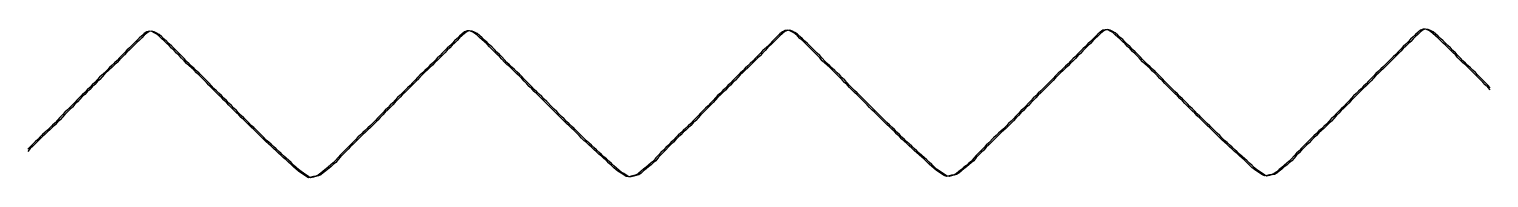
# Model space of a CAD drawing. Header units: millimetres. Extents: x -3.81 to 3.37, y -2.03 to 3.33.
# Drawn here: x 1.557 to 2.138, y -1.985 to -1.926 of the extents above; entities that cross this region are included whole.
import ezdxf

# ---------------------------------------------------------------- set-up
doc = ezdxf.new("R2010")
doc.units = ezdxf.units.MM

msp = doc.modelspace()

# ---------------------------------------------------------------- linework, layer by layer
at = {"color": 1}
msp.add_lwpolyline([(2.13871661, -1.95001536), (2.13772628, -1.9490237), (2.13673917, -1.94804858), (2.13574703, -1.94700103), (2.13475658, -1.94597381), (2.13376612, -1.94492819), (2.13277742, -1.94396091), (2.13178221, -1.94302577), (2.13079351, -1.94205941), (2.12979993, -1.94107305), (2.1288129, -1.94014647), (2.12782107, -1.93928761), (2.12682908, -1.93832419), (2.12584823, -1.93723897), (2.12485611, -1.93614087), (2.12385929, -1.93520233), (2.12286891, -1.9342179), (2.12188014, -1.93320241), (2.12089305, -1.93223428), (2.11989465, -1.93128979), (2.11890436, -1.93035816), (2.11791573, -1.92944904), (2.11692874, -1.92855348), (2.11494345, -1.92681351), (2.11395226, -1.92628562), (2.11295974, -1.92593641), (2.11196767, -1.92595127), (2.11097472, -1.92635029), (2.10998244, -1.92713729), (2.10899836, -1.92803072), (2.10800462, -1.92899597), (2.10702219, -1.92992332), (2.10603186, -1.93094399), (2.10504787, -1.93189791), (2.10405898, -1.93285744), (2.10307017, -1.93383752), (2.10208305, -1.93485321), (2.10110085, -1.93592354), (2.1001135, -1.93686827), (2.09912311, -1.9378341), (2.09813748, -1.93877937), (2.09715516, -1.9397781), (2.09616303, -1.94074215), (2.09517419, -1.94170419), (2.09419017, -1.94262814), (2.09320293, -1.94355761), (2.09221415, -1.94458559), (2.09122222, -1.9456182), (2.09023987, -1.9466114), (2.08925439, -1.94763214), (2.08826388, -1.94861338), (2.08727671, -1.94958735), (2.08628792, -1.95056256), (2.08530711, -1.95149666), (2.08431498, -1.95246864), (2.08332628, -1.95351097), (2.08234241, -1.95453156), (2.08135698, -1.95556173), (2.08036974, -1.95659561), (2.0793793, -1.95753691), (2.07839052, -1.95851803), (2.07740347, -1.95956616), (2.07641788, -1.9606071), (2.07543076, -1.96161402), (2.07444212, -1.96268738), (2.0734533, -1.96363354), (2.07246602, -1.96459477), (2.0714851, -1.9655118), (2.07049778, -1.96637874), (2.06950737, -1.96733414), (2.06852006, -1.96830363), (2.06753288, -1.96927228), (2.06654568, -1.97024007), (2.06555694, -1.97124066), (2.06457124, -1.97218531), (2.06357775, -1.9732708), (2.06259704, -1.97425917), (2.06160993, -1.97527088), (2.06062273, -1.97630866), (2.05962954, -1.97752674), (2.05865512, -1.97845782), (2.05766446, -1.97925621), (2.05667544, -1.98013861), (2.05568779, -1.98086593), (2.0546988, -1.98169661), (2.05370993, -1.98261079), (2.05272539, -1.98330693), (2.05174363, -1.98365522), (2.05075517, -1.98384153), (2.04977008, -1.98411501), (2.04878795, -1.98429157), (2.04779975, -1.98368345), (2.04680995, -1.98302049), (2.04581697, -1.98239025), (2.04482855, -1.98168263), (2.0438401, -1.98087181), (2.04285475, -1.98000267), (2.04186287, -1.97905794), (2.04087397, -1.97805041), (2.0398806, -1.97718097), (2.03889365, -1.9763182), (2.03790343, -1.97540588), (2.03690991, -1.97452048), (2.0359213, -1.97361198), (2.03493265, -1.97269417), (2.03394075, -1.9717362), (2.03294886, -1.97083968), (2.03195705, -1.96998329), (2.0309701, -1.96910125), (2.02998291, -1.96807509), (2.02899081, -1.96707649), (2.0270053, -1.96510771), (2.02601986, -1.96417773), (2.02503116, -1.96326815), (2.02403753, -1.96226074), (2.02304716, -1.96126936), (2.02205525, -1.9603035), (2.02106647, -1.95936932), (2.02007291, -1.95837825), (2.01908421, -1.95742634), (2.01810032, -1.95645727), (2.01710181, -1.95544681), (2.0161129, -1.95439996), (2.01512583, -1.95343943), (2.01413547, -1.952437), (2.01314502, -1.95146593), (2.01215153, -1.95051804), (2.01116279, -1.94954392), (2.0101725, -1.94858602), (2.00918358, -1.94754277), (2.00819151, -1.9465038), (2.00720108, -1.94547823), (2.00620753, -1.94449083), (2.00522033, -1.94354737), (2.00422838, -1.94255414), (2.00323644, -1.94158886), (2.00224617, -1.94064491), (2.00125592, -1.93977473), (2.00026561, -1.93885067), (1.99927685, -1.93784371), (1.99829107, -1.93669751), (1.99729252, -1.93568061), (1.99630706, -1.93473499), (1.99531671, -1.93375384), (1.99432643, -1.93280541), (1.99333108, -1.93178286), (1.99234241, -1.93085814), (1.99135215, -1.92991075), (1.99036681, -1.92904183), (1.98937323, -1.9280939), (1.9883782, -1.9272121), (1.98739019, -1.9266868), (1.98639747, -1.92621271), (1.9854004, -1.92611603), (1.98440879, -1.9263551), (1.98341958, -1.92704921), (1.98243226, -1.92793098), (1.98144493, -1.9288887), (1.9804545, -1.9298293), (1.97946732, -1.93081401), (1.97848494, -1.93177017), (1.97749287, -1.93274736), (1.97650241, -1.93370109), (1.97552008, -1.93470217), (1.97453307, -1.93577035), (1.97354577, -1.93674969), (1.97256019, -1.93771377), (1.971573, -1.9386857), (1.97058582, -1.9396526), (1.96959855, -1.94062271), (1.96861132, -1.94160835), (1.9676241, -1.94254203), (1.96663683, -1.94345463), (1.96564953, -1.94443189), (1.96465927, -1.94547836), (1.96367697, -1.94649678), (1.96268664, -1.94750224), (1.96169941, -1.94849749), (1.96070898, -1.94948831), (1.95972659, -1.9504291), (1.95874265, -1.9514155), (1.95775048, -1.95235619), (1.95676015, -1.95336497), (1.95577626, -1.95439278), (1.95479074, -1.95539421), (1.95380048, -1.95650433), (1.95281795, -1.95741638), (1.95182758, -1.95838828), (1.95084373, -1.95942478), (1.94985174, -1.96047801), (1.94886467, -1.96151807), (1.94788071, -1.96250274), (1.94689354, -1.96347903), (1.94590148, -1.96446583), (1.94491272, -1.96547391), (1.94393013, -1.96630941), (1.94294446, -1.96721756), (1.94195556, -1.96820131), (1.94096671, -1.96914759), (1.93899402, -1.97111697), (1.93800676, -1.9720902), (1.9370179, -1.97306066), (1.93602934, -1.9741592), (1.93504854, -1.97510002), (1.93406132, -1.97612077), (1.93306468, -1.97720155), (1.93208759, -1.97846002), (1.93109834, -1.97914508), (1.93011418, -1.98007042), (1.92912343, -1.98081667), (1.928136, -1.98164685), (1.92715022, -1.98248358), (1.92616423, -1.98327571), (1.92517637, -1.98382281), (1.92419427, -1.98397662), (1.92320279, -1.98427089), (1.92220954, -1.98452449), (1.92123132, -1.98412442), (1.92024627, -1.98342113), (1.91925809, -1.98277647), (1.91826819, -1.9821456), (1.91727651, -1.98134754), (1.91629127, -1.98052667), (1.91529941, -1.97959427), (1.91430892, -1.97860087), (1.91331538, -1.97764476), (1.91232692, -1.9768166), (1.91133515, -1.97594132), (1.9103432, -1.97503464), (1.90935455, -1.97412417), (1.90836594, -1.97320285), (1.90737887, -1.97225205), (1.90638692, -1.97134379), (1.90539352, -1.97047752), (1.90440185, -1.96965226), (1.90341945, -1.96860883), (1.9024258, -1.96764352), (1.9014338, -1.9666287), (1.90044344, -1.96564241), (1.89945798, -1.96469648), (1.89846131, -1.9638238), (1.89747251, -1.96282499), (1.89648374, -1.96182631), (1.89549666, -1.96087126), (1.89450298, -1.95988784), (1.89350943, -1.95892983), (1.89251913, -1.95795343), (1.89153045, -1.95700476), (1.89053988, -1.95596008), (1.8895495, -1.95497012), (1.88856075, -1.95396552), (1.88757202, -1.95298248), (1.88658154, -1.95199291), (1.88558646, -1.95105426), (1.88459938, -1.95010717), (1.88360904, -1.94912695), (1.88261371, -1.94808934), (1.88162807, -1.94705646), (1.88063764, -1.9460285), (1.87964724, -1.94500525), (1.87865522, -1.94405091), (1.87766496, -1.94311514), (1.8766746, -1.94213256), (1.87568429, -1.94116648), (1.87469078, -1.94026347), (1.87370862, -1.93941568), (1.87271829, -1.93842874), (1.87172929, -1.93727725), (1.87073222, -1.9361868), (1.86974687, -1.93530209), (1.86875323, -1.93428051), (1.86776129, -1.93329287), (1.86677083, -1.93229091), (1.86577893, -1.9313845), (1.86479189, -1.93043926), (1.86380173, -1.92956943), (1.86280975, -1.92861679), (1.86181625, -1.92769033), (1.86082168, -1.92708261), (1.85983689, -1.92654583), (1.85883807, -1.92633162), (1.85784781, -1.92643705), (1.85685514, -1.92697701), (1.85586776, -1.92782217), (1.85487877, -1.92874384), (1.8538948, -1.92971213), (1.85290275, -1.93066421), (1.85191885, -1.93167375), (1.84993947, -1.9335866), (1.84895393, -1.93456937), (1.84797014, -1.93564199), (1.84698293, -1.93665157), (1.84599569, -1.93760735), (1.8450085, -1.93858067), (1.84402446, -1.93950396), (1.84303245, -1.94052382), (1.84204194, -1.94146265), (1.84105958, -1.94242356), (1.84007553, -1.94333878), (1.83908338, -1.9442948), (1.83809149, -1.9453558), (1.83710925, -1.94636491), (1.83612366, -1.94734549), (1.83513481, -1.94835689), (1.83414604, -1.94933168), (1.83316366, -1.95030394), (1.83217338, -1.95133744), (1.83118913, -1.95221388), (1.83019721, -1.95323004), (1.82921013, -1.95427152), (1.82822462, -1.95528134), (1.82723755, -1.95637327), (1.82624869, -1.95731847), (1.82526306, -1.95826478), (1.82427594, -1.95926981), (1.82328718, -1.96033486), (1.82229692, -1.96138624), (1.82131616, -1.96236688), (1.82033224, -1.96336306), (1.81934182, -1.96437176), (1.81835128, -1.96529232), (1.81736564, -1.96621048), (1.81638313, -1.96708873), (1.81539266, -1.96808971), (1.81440223, -1.96903217), (1.81341664, -1.97000108), (1.81242947, -1.9709769), (1.81144059, -1.97196722), (1.81045009, -1.97289581), (1.80946802, -1.97402852), (1.80848559, -1.97495787), (1.80749205, -1.97604325), (1.80650483, -1.97701108), (1.80552484, -1.97844533), (1.80453551, -1.97907605), (1.80354497, -1.98000653), (1.80255909, -1.98081121), (1.80156833, -1.98156631), (1.80058574, -1.98238933), (1.79959988, -1.9832609), (1.79861055, -1.98389665), (1.79762698, -1.98413154), (1.79663862, -1.98437076), (1.79564854, -1.98461728), (1.79467085, -1.98452795), (1.7936859, -1.98388186), (1.79269122, -1.9832184), (1.79170303, -1.98262206), (1.79071144, -1.98186026), (1.78972622, -1.98107049), (1.78873594, -1.9801462), (1.78774394, -1.9791654), (1.78675195, -1.97817266), (1.78576184, -1.97734369), (1.78477326, -1.97645431), (1.78377974, -1.97556641), (1.78278954, -1.97466938), (1.78180412, -1.9737591), (1.78081701, -1.97278606), (1.77982027, -1.97187035), (1.77883005, -1.97100901), (1.77783997, -1.97017147), (1.77685447, -1.96920209), (1.77585754, -1.96819573), (1.77487199, -1.96719256), (1.77388164, -1.96621427), (1.77289457, -1.96525961), (1.7718994, -1.96432775), (1.7709123, -1.96340816), (1.76992038, -1.96242512), (1.76893, -1.96141636), (1.76793635, -1.96044943), (1.76694761, -1.95948709), (1.76595729, -1.95849848), (1.76496861, -1.95754974), (1.76397815, -1.95654877), (1.76199575, -1.95453974), (1.76100702, -1.95355793), (1.7600149, -1.95254411), (1.759023, -1.95158591), (1.75803435, -1.9506674), (1.75704558, -1.94966188), (1.75605195, -1.94868425), (1.75506309, -1.94764087), (1.75407426, -1.94661005), (1.75308383, -1.94556888), (1.75209018, -1.94460639), (1.75109827, -1.94366916), (1.75011121, -1.94270971), (1.74912248, -1.94172679), (1.74812893, -1.94079991), (1.74713874, -1.93993289), (1.74615165, -1.93898326), (1.74516596, -1.9378926), (1.74417052, -1.93678859), (1.74317538, -1.93584106), (1.74218824, -1.93485836), (1.74119945, -1.93384252), (1.74021067, -1.9328869), (1.73921548, -1.93192472), (1.738222, -1.93099835), (1.73723504, -1.93009104), (1.7362431, -1.92919502), (1.7352528, -1.9282335), (1.73425959, -1.9274732), (1.73327321, -1.92694527), (1.73227415, -1.92658216), (1.7312805, -1.9265769), (1.73029077, -1.92695162), (1.7293049, -1.92773656), (1.72831426, -1.92863576), (1.72732707, -1.92959633), (1.72633821, -1.93053021), (1.72535274, -1.93156424), (1.72436384, -1.93251713), (1.723375, -1.93347558), (1.72238781, -1.93444943), (1.7214023, -1.93546133), (1.7204152, -1.93653024), (1.71942955, -1.93747629), (1.71844073, -1.93843837), (1.71745513, -1.93939009), (1.71646952, -1.94039434), (1.71548226, -1.94136039), (1.71449343, -1.94231297), (1.71350782, -1.94323511), (1.71252045, -1.94416794), (1.71152693, -1.94518831), (1.71054466, -1.946224), (1.70955753, -1.94722327), (1.70857196, -1.94825112), (1.70758471, -1.94922552), (1.70659918, -1.95020524), (1.7056088, -1.95118247), (1.70461983, -1.95211909), (1.70363425, -1.95308086), (1.70264555, -1.95411825), (1.7016585, -1.95513989), (1.7006745, -1.95616909), (1.69968578, -1.95720335), (1.69869854, -1.95814778), (1.69771298, -1.95912449), (1.69672261, -1.96018471), (1.6957355, -1.96122215), (1.69475001, -1.96223269), (1.6937646, -1.96329627), (1.69277403, -1.9642385), (1.6917852, -1.96520502), (1.69080277, -1.96612105), (1.68981863, -1.96698061), (1.68882329, -1.96792551), (1.68783927, -1.96890585), (1.6868537, -1.96986928), (1.68586492, -1.97084035), (1.68487609, -1.97183797), (1.68388725, -1.97279286), (1.68289538, -1.97385792), (1.68191791, -1.97486687), (1.68092746, -1.97588507), (1.67994042, -1.9769378), (1.67894876, -1.97812672), (1.67797279, -1.97907476), (1.67697723, -1.97988583), (1.6759899, -1.98078348), (1.67402132, -1.98233165), (1.67302908, -1.98323143), (1.67204143, -1.98393681), (1.67106293, -1.98430274), (1.67007449, -1.98448874), (1.66908769, -1.98475979), (1.66810562, -1.98495903), (1.66712074, -1.98435932), (1.6661293, -1.98368775), (1.66513779, -1.98305048), (1.66414789, -1.98236144), (1.66315945, -1.98154873), (1.66217411, -1.9806775), (1.66117894, -1.97974182), (1.66018852, -1.97873108), (1.65919835, -1.97786129), (1.65821145, -1.97701821), (1.65721625, -1.97608601), (1.65622928, -1.97519941), (1.65524066, -1.97429477), (1.65425524, -1.97337), (1.65326004, -1.97242134), (1.65226658, -1.97151293), (1.65127643, -1.97065828), (1.65029269, -1.96978484), (1.64929894, -1.96875653), (1.64830699, -1.96776801), (1.64731982, -1.96677117), (1.64632628, -1.96579088), (1.64533593, -1.96485697), (1.64434728, -1.96394449), (1.6433601, -1.96294329), (1.64236654, -1.96194789), (1.64137447, -1.96097185), (1.64038099, -1.96002589), (1.6393955, -1.95905385), (1.63840679, -1.95810796), (1.63741316, -1.9571272), (1.63641952, -1.95611126), (1.63543227, -1.95506618), (1.63444359, -1.95410978), (1.63345308, -1.95310477), (1.63245956, -1.95213672), (1.63147087, -1.95119334), (1.63048214, -1.95020863), (1.62948691, -1.94926052), (1.62849964, -1.94821015), (1.62751084, -1.94717469), (1.62652203, -1.94614062), (1.62552513, -1.94514959), (1.62453648, -1.94421614), (1.62354773, -1.94323283), (1.62255902, -1.94226508), (1.62156383, -1.94131816), (1.62057362, -1.9404367), (1.61958977, -1.93952591), (1.61860104, -1.93852329), (1.6176071, -1.93737366), (1.61661348, -1.93634837), (1.61562478, -1.9353946), (1.61463447, -1.93443026), (1.61364248, -1.93347534), (1.61265045, -1.93245788), (1.61166179, -1.93153594), (1.6106715, -1.9305797), (1.60968282, -1.92970767), (1.60868931, -1.92874549), (1.60770069, -1.92784579), (1.60670787, -1.92731273), (1.60571178, -1.92682872), (1.60471644, -1.92672238), (1.60372965, -1.92695145), (1.6027388, -1.92763319), (1.60175135, -1.92851555), (1.6007593, -1.92947659), (1.59977528, -1.9304032), (1.59878813, -1.9313883), (1.59779926, -1.93236077), (1.59681362, -1.93333597), (1.59582644, -1.93429156), (1.5948377, -1.93528983), (1.59384897, -1.93635225), (1.59286336, -1.93734071), (1.59187779, -1.93830417), (1.59089383, -1.93927547), (1.58990172, -1.94023424), (1.58891448, -1.94120794), (1.58792896, -1.94219975), (1.58595115, -1.94404623), (1.58496233, -1.94501909), (1.58398011, -1.94606096), (1.58299299, -1.94709286), (1.58200415, -1.94808395), (1.58101699, -1.94908666), (1.5800282, -1.95006681), (1.57904582, -1.95102343), (1.57805533, -1.9520141), (1.57706646, -1.95295057), (1.57608097, -1.95396115), (1.57509391, -1.95499986), (1.57410825, -1.95599909), (1.57311642, -1.95709188), (1.5721356, -1.95801049), (1.5711468, -1.95897272), (1.5701564, -1.9600129), (1.56916935, -1.96106521), (1.5681839, -1.96211793), (1.56720156, -1.96310325), (1.56620944, -1.96407569), (1.56522225, -1.96505885), (1.5642335, -1.9660387), (1.56325096, -1.96690104), (1.56226197, -1.96780004), (1.56127474, -1.96877904), (1.56028752, -1.96971411), (1.55929876, -1.97069566), (1.55831152, -1.97168991), (1.55732268, -1.97266732), (1.5563355, -1.97362457)], dxfattribs=at)
at = {"color": 0}
msp.add_lwpolyline([(2.13872477, -1.94918079), (2.13773271, -1.94821712), (2.13674221, -1.94716662), (2.13575342, -1.9461522), (2.13476296, -1.9451051), (2.13376766, -1.94412942), (2.1327806, -1.94319309), (2.13179023, -1.94221803), (2.13079667, -1.94123895), (2.12980951, -1.9403044), (2.12881765, -1.93942783), (2.12782898, -1.93848428), (2.12684337, -1.93746193), (2.12584782, -1.93632461), (2.12485587, -1.9353526), (2.12386714, -1.93439225), (2.12287834, -1.93338339), (2.12188789, -1.93242014), (2.12089268, -1.93144315), (2.11990245, -1.93052236), (2.11891217, -1.92958599), (2.11792343, -1.92869204), (2.11593825, -1.92695222), (2.11495026, -1.92643273), (2.11395424, -1.92599838), (2.11296213, -1.92592685), (2.11196906, -1.92621651), (2.11098153, -1.9269559), (2.10999251, -1.9278496), (2.10900367, -1.92879926), (2.10801486, -1.92972976), (2.10703101, -1.93075713), (2.10604045, -1.93169092), (2.10505326, -1.93266279), (2.10406931, -1.93361638), (2.10307902, -1.9346336), (2.10209032, -1.93569902), (2.10110469, -1.93666467), (2.10012237, -1.93763668), (2.09913359, -1.93859778), (2.09814471, -1.93957753), (2.09715588, -1.94055036), (2.09617518, -1.9415065), (2.09518476, -1.94244388), (2.09419739, -1.94336527), (2.09320704, -1.94436673), (2.09222003, -1.94541979), (2.09123614, -1.94642039), (2.09024734, -1.94744544), (2.08926012, -1.94840178), (2.08827302, -1.94939771), (2.08728905, -1.95034918), (2.08629695, -1.95132318), (2.08530971, -1.95226728), (2.08432267, -1.95329728), (2.0833372, -1.95431418), (2.08234838, -1.95532676), (2.08136294, -1.95639025), (2.08037415, -1.95733176), (2.0793902, -1.95829605), (2.07839982, -1.95934212), (2.07741275, -1.96038962), (2.07643053, -1.96141787), (2.07544028, -1.9624583), (2.07445136, -1.96341314), (2.07346257, -1.9643925), (2.07248346, -1.96536196), (2.07149611, -1.96621174), (2.07050553, -1.96713614), (2.06951518, -1.96814046), (2.06852961, -1.96908278), (2.06754404, -1.9700424), (2.06655359, -1.97104301), (2.06556637, -1.97199762), (2.06457927, -1.9729915), (2.06359711, -1.97407271), (2.0626098, -1.97502526), (2.0616147, -1.97607146), (2.06062783, -1.97720929), (2.05965054, -1.9783195), (2.05865645, -1.97905751), (2.05766916, -1.97996476), (2.05668483, -1.98068931), (2.05569587, -1.98153932), (2.05470682, -1.98241313), (2.05372246, -1.98315324), (2.05274416, -1.98363646), (2.05175566, -1.98379027), (2.05076403, -1.98406748), (2.04977412, -1.98435957), (2.04879897, -1.98382692), (2.04780748, -1.98313239), (2.04681433, -1.98248683), (2.04582608, -1.98183142), (2.04483924, -1.98102081), (2.04385554, -1.9801788), (2.04286031, -1.97924402), (2.04186987, -1.9782369), (2.04088127, -1.97733364), (2.03988793, -1.97649009), (2.03889918, -1.9755883), (2.03790734, -1.9747008), (2.03692032, -1.97378691), (2.03593004, -1.97284796), (2.03493802, -1.9719121), (2.03394775, -1.97100153), (2.032956, -1.97013864), (2.03196908, -1.96929176), (2.03097528, -1.96824896), (2.02998652, -1.96728633), (2.02800578, -1.96529305), (2.02701374, -1.96434043), (2.02602512, -1.96346042), (2.02503795, -1.96245619), (2.02406525, -1.96146711), (2.02306354, -1.96049349), (2.02207159, -1.95953929), (2.02107966, -1.95856666), (2.02009417, -1.95761387), (2.01910043, -1.95661), (2.01810679, -1.95560628), (2.01712123, -1.95459753), (2.01612927, -1.95361606), (2.01513715, -1.95261825), (2.01414035, -1.95164342), (2.0131549, -1.95070466), (2.01216777, -1.94973364), (2.01117896, -1.94876823), (2.01019003, -1.94772631), (2.00919642, -1.94670702), (2.00820918, -1.94566532), (2.00720744, -1.94465281), (2.00621386, -1.94370935), (2.00522999, -1.94275351), (2.00423481, -1.94176829), (2.00324438, -1.94081899), (2.00225254, -1.93993674), (2.00127359, -1.93904215), (2.00028955, -1.93799551), (1.99929243, -1.93688403), (1.99829231, -1.93584456), (1.99730525, -1.93490622), (1.99631814, -1.93393942), (1.99532449, -1.93296814), (1.99432916, -1.93193557), (1.99334215, -1.9310264), (1.99235185, -1.93007323), (1.99135834, -1.92921122), (1.9903712, -1.92825145), (1.98937941, -1.92736654), (1.98838654, -1.92680916), (1.98739197, -1.92627566), (1.98639808, -1.92609707), (1.98540643, -1.92627607), (1.98441708, -1.92688618), (1.98342641, -1.92775022), (1.98243918, -1.92870351), (1.98145518, -1.92962632), (1.98046963, -1.93059783), (1.97947754, -1.93157798), (1.97848874, -1.9325434), (1.97750317, -1.93349506), (1.97651607, -1.9344952), (1.97552894, -1.93556197), (1.97454179, -1.93656119), (1.97355624, -1.9375222), (1.97257071, -1.93850009), (1.97157853, -1.93942801), (1.97059299, -1.94042649), (1.96960587, -1.9414084), (1.96862188, -1.94234929), (1.96763291, -1.9432718), (1.96664249, -1.94423552), (1.96565548, -1.94528325), (1.96466839, -1.94629671), (1.96368113, -1.94727859), (1.962694, -1.94828904), (1.96170845, -1.94924808), (1.96072452, -1.95022763), (1.95973733, -1.95123237), (1.95874357, -1.95214291), (1.95775973, -1.95316178), (1.95677266, -1.95418672), (1.95578225, -1.95521278), (1.95479683, -1.95628716), (1.95381444, -1.95721309), (1.95282409, -1.95819296), (1.95183365, -1.95920099), (1.95084664, -1.96026003), (1.94986281, -1.96131312), (1.94887572, -1.9623206), (1.94788844, -1.96329359), (1.94689966, -1.96428049), (1.94591568, -1.9652177), (1.94492845, -1.9661411), (1.94394263, -1.96702788), (1.94295385, -1.96800651), (1.94196826, -1.96894581), (1.93998904, -1.97090972), (1.93900025, -1.9718885), (1.93801307, -1.97283194), (1.93703261, -1.97396568), (1.93604363, -1.97488436), (1.93505495, -1.97592541), (1.93406949, -1.97694084), (1.9330862, -1.97831119), (1.93209357, -1.97895913), (1.93110793, -1.97989805), (1.93012368, -1.98067312), (1.92913303, -1.98146937), (1.92814716, -1.98230335), (1.92715975, -1.98316282), (1.92617518, -1.9837399), (1.92518836, -1.98393793), (1.92419831, -1.98420313), (1.92320993, -1.98444396), (1.92223207, -1.98421954), (1.92124707, -1.98356416), (1.92025391, -1.98291374), (1.91926251, -1.98229634), (1.91827572, -1.98152076), (1.91729207, -1.98070687), (1.91629847, -1.97978503), (1.91530648, -1.97878432), (1.91431454, -1.97782931), (1.91332604, -1.97699661), (1.9123357, -1.97610683), (1.91134224, -1.97521461), (1.91035686, -1.97431432), (1.90936659, -1.97338599), (1.90837456, -1.97244082), (1.90738106, -1.97152536), (1.90639092, -1.97066567), (1.905404, -1.96982003), (1.90441349, -1.96882186), (1.90342308, -1.96782973), (1.9024327, -1.96681944), (1.90144395, -1.96584132), (1.90045192, -1.96489469), (1.89945843, -1.96398), (1.89847455, -1.96302191), (1.89748738, -1.96204943), (1.8964921, -1.96105302), (1.89550012, -1.96008742), (1.89451139, -1.95910652), (1.89352103, -1.95812164), (1.89253223, -1.95718775), (1.89153856, -1.95616352), (1.89054982, -1.95517598), (1.88955943, -1.95417515), (1.88857215, -1.95319147), (1.88757689, -1.95217841), (1.8865866, -1.9512235), (1.88559954, -1.95029621), (1.88460582, -1.94930161), (1.88362023, -1.9483063), (1.88263301, -1.94727105), (1.88164257, -1.94623689), (1.88064396, -1.94519726), (1.87965361, -1.94423799), (1.87866013, -1.94330075), (1.87767461, -1.942331), (1.87668252, -1.94134903), (1.87569064, -1.94043762), (1.87470369, -1.93958997), (1.87372784, -1.93861384), (1.87273068, -1.93748108), (1.87173048, -1.9363953), (1.87074673, -1.93550798), (1.86975471, -1.93449321), (1.86875936, -1.93348049), (1.86776893, -1.93248133), (1.8667787, -1.93156555), (1.86579005, -1.93064027), (1.8647949, -1.92975173), (1.86380781, -1.92882494), (1.86281753, -1.92788116), (1.86182443, -1.9271842), (1.86083629, -1.92665462), (1.859839, -1.9263609), (1.85884552, -1.92640614), (1.85785267, -1.92683998), (1.85686512, -1.92765137), (1.85587307, -1.92857037), (1.8548907, -1.92953574), (1.85390508, -1.93046578), (1.85291308, -1.93149532), (1.85093867, -1.93339093), (1.84995314, -1.9343711), (1.84896117, -1.93542316), (1.84798055, -1.93648501), (1.84699334, -1.93741208), (1.84600618, -1.93838375), (1.84501723, -1.93931426), (1.84402851, -1.94033348), (1.84304453, -1.94127363), (1.84205574, -1.94222944), (1.84106839, -1.9431572), (1.84007794, -1.94410393), (1.83909571, -1.94512832), (1.83810867, -1.94616878), (1.83711659, -1.94715533), (1.83613107, -1.94816521), (1.83514716, -1.94914506), (1.83416161, -1.95011678), (1.83316956, -1.95111712), (1.83218226, -1.95202796), (1.83119675, -1.95301041), (1.83021133, -1.95405597), (1.8292209, -1.95507388), (1.82823222, -1.95611632), (1.82725156, -1.95711796), (1.82626117, -1.95807168), (1.82527392, -1.95906692), (1.82428201, -1.96010183), (1.82329822, -1.96115194), (1.82231594, -1.96215729), (1.82132719, -1.96321522), (1.82033043, -1.9642314), (1.81935284, -1.96514493), (1.81836878, -1.966046), (1.8173781, -1.96690378), (1.81638615, -1.9678906), (1.81540377, -1.96884794), (1.81441663, -1.96982583), (1.81342617, -1.97079546), (1.81243897, -1.97178834), (1.81145497, -1.97271061), (1.81046805, -1.9738247), (1.80948074, -1.97478378), (1.80848886, -1.97583464), (1.80750498, -1.9768342), (1.80650885, -1.9782038), (1.80553561, -1.97893084), (1.80454034, -1.97984498), (1.80355453, -1.98067081), (1.80257178, -1.98138833), (1.80157945, -1.98222514), (1.80059697, -1.98312944), (1.79961097, -1.98381236), (1.7986259, -1.9840986), (1.79763415, -1.98430576), (1.7966474, -1.98456585), (1.79566844, -1.98464757), (1.79468506, -1.98400239), (1.79369029, -1.98334266), (1.79269896, -1.98274758), (1.79171381, -1.9820165), (1.79072696, -1.9812125), (1.78973339, -1.9803082), (1.78874305, -1.97935638), (1.78775428, -1.97835096), (1.78676253, -1.97750003), (1.78577221, -1.97661925), (1.78477873, -1.97571673), (1.78379336, -1.97482447), (1.78280472, -1.97391046), (1.78181267, -1.9729512), (1.78082079, -1.9720411), (1.77982741, -1.97116303), (1.77884212, -1.97033199), (1.77785493, -1.96940269), (1.77685965, -1.96838163), (1.7758725, -1.96737979), (1.77488375, -1.96639742), (1.77388847, -1.96543029), (1.77289815, -1.96449717), (1.77191114, -1.96358606), (1.77092238, -1.96259311), (1.76992703, -1.96158572), (1.7689367, -1.96061688), (1.76794961, -1.95968314), (1.76695923, -1.95868134), (1.76596557, -1.95772467), (1.76497517, -1.95673817), (1.76299758, -1.95471195), (1.76200712, -1.95374619), (1.76101345, -1.95272443), (1.76002476, -1.95176443), (1.75903608, -1.95082443), (1.75804236, -1.94982999), (1.75706009, -1.94887878), (1.75606477, -1.947824), (1.75508561, -1.94681149), (1.75408054, -1.9457487), (1.75308856, -1.94477981), (1.75210151, -1.94384561), (1.75111116, -1.9428639), (1.75011908, -1.9418934), (1.74912555, -1.94095901), (1.74814184, -1.94009683), (1.74715797, -1.93915053), (1.74617051, -1.93805801), (1.74517191, -1.93697017), (1.74417677, -1.93599701), (1.74319288, -1.93503985), (1.74219754, -1.93403367), (1.74121041, -1.93308231), (1.74021525, -1.93210246), (1.73922659, -1.93117224), (1.73823296, -1.93023538), (1.73724272, -1.92934548), (1.73625729, -1.92841521), (1.73526243, -1.92762772), (1.7342711, -1.92710792), (1.73327515, -1.92665564), (1.73228147, -1.92657246), (1.73129157, -1.92685288), (1.73029907, -1.92758331), (1.72931174, -1.92846472), (1.72832777, -1.92941411), (1.72734056, -1.93034708), (1.72635338, -1.93138322), (1.72535967, -1.93229906), (1.72437572, -1.93327513), (1.72338857, -1.93422919), (1.72239976, -1.93525), (1.72141272, -1.93631302), (1.72042878, -1.93727747), (1.71944003, -1.93825019), (1.71845433, -1.93921256), (1.71746555, -1.940192), (1.71648002, -1.94116398), (1.71549444, -1.94211719), (1.7145071, -1.94305171), (1.71351501, -1.94397747), (1.71252952, -1.94497602), (1.7115409, -1.94603001), (1.71055366, -1.94703054), (1.70956496, -1.94805737), (1.70858262, -1.94902058), (1.70759551, -1.95001527), (1.70660498, -1.95096559), (1.7056194, -1.95194337), (1.70463221, -1.95288407), (1.70364515, -1.95390947), (1.70265633, -1.95492777), (1.70166759, -1.95593336), (1.70068704, -1.95700448), (1.69969823, -1.95794109), (1.69870934, -1.95891539), (1.69771744, -1.95995525), (1.69673525, -1.96100602), (1.69574981, -1.96204142), (1.694761, -1.96306242), (1.69377219, -1.96402684), (1.69278507, -1.96501095), (1.69180275, -1.9659888), (1.69081364, -1.96682915), (1.68982474, -1.96773868), (1.68883605, -1.96873655), (1.68785367, -1.96968388), (1.68686477, -1.97064799), (1.68587281, -1.97165324), (1.68488887, -1.97261181), (1.68390013, -1.97359998), (1.68291303, -1.97467942), (1.68192741, -1.97563445), (1.68093719, -1.97668048), (1.67994705, -1.97778823), (1.67897133, -1.97893768), (1.67798212, -1.9796797), (1.67699489, -1.98059548), (1.67501504, -1.98217712), (1.67402927, -1.98303516), (1.67304498, -1.98378374), (1.67206668, -1.98427692), (1.67107002, -1.98442997), (1.67008013, -1.98470703), (1.66909344, -1.98499884), (1.66811993, -1.98449485), (1.6671283, -1.98379185), (1.66613364, -1.98315028), (1.66515029, -1.98250799), (1.66416181, -1.98169244), (1.66317317, -1.98085418), (1.66218288, -1.97993562), (1.66119412, -1.97893673), (1.66019905, -1.97801652), (1.65920557, -1.97717077), (1.65821854, -1.97628094), (1.65722995, -1.9753883), (1.65624131, -1.97447105), (1.65525411, -1.97353276), (1.6542574, -1.97259605), (1.65326876, -1.97169175), (1.65227859, -1.97082309), (1.65129479, -1.96999761), (1.65029463, -1.96893755), (1.64931237, -1.96798325), (1.64831874, -1.96696204), (1.64732503, -1.96597751), (1.64633469, -1.96502674), (1.64535258, -1.96416804), (1.6443622, -1.96316733), (1.64336682, -1.96214055), (1.64237325, -1.96117905), (1.64138615, -1.96021638), (1.64039906, -1.95926209), (1.63940378, -1.95829433), (1.63841985, -1.95733529), (1.63742298, -1.95628928), (1.63644063, -1.95529277), (1.63544369, -1.95429442), (1.63445495, -1.95331514), (1.63346297, -1.95233734), (1.63247428, -1.9513878), (1.63148541, -1.95041505), (1.63049826, -1.94945242), (1.62950783, -1.94841397), (1.628519, -1.94738441), (1.62752521, -1.94634531), (1.62652358, -1.94533917), (1.62553807, -1.94439013), (1.62454937, -1.94344017), (1.62355572, -1.94246163), (1.62256376, -1.94150523), (1.62157679, -1.94061671), (1.62059459, -1.93973688), (1.61961373, -1.93872075), (1.61861499, -1.93756961), (1.61761491, -1.93652453), (1.61663427, -1.93559205), (1.61563738, -1.93462148), (1.61464218, -1.93364735), (1.61365178, -1.93262555), (1.61266635, -1.9317117), (1.61167114, -1.93075908), (1.61068091, -1.92990047), (1.60969382, -1.92894382), (1.60870196, -1.92802376), (1.60770732, -1.92744453), (1.60671129, -1.92691805), (1.60572222, -1.92673471), (1.60472891, -1.92689254), (1.60373618, -1.92748011), (1.60274725, -1.92834777), (1.60176002, -1.92928515), (1.60077764, -1.9302297), (1.59978553, -1.93119605), (1.59879995, -1.93217286), (1.59781276, -1.93313697), (1.59682724, -1.93409752), (1.59583677, -1.93508739), (1.59484653, -1.93616011), (1.59386425, -1.93715387), (1.59287869, -1.93811724), (1.59188661, -1.93910105), (1.59089934, -1.94002607), (1.58991546, -1.94102817), (1.58892831, -1.9420007), (1.58695209, -1.94386035), (1.58596658, -1.94484041), (1.58498118, -1.94590196), (1.58398591, -1.94690489), (1.58300034, -1.94788271), (1.58201486, -1.94888501), (1.5810309, -1.9498449), (1.58004042, -1.95082925), (1.5790533, -1.95184214), (1.57806603, -1.95273641), (1.57708215, -1.95374439), (1.57609176, -1.95478045), (1.57510302, -1.95578512), (1.57411929, -1.95687428), (1.57313368, -1.9578098), (1.57214639, -1.95877924), (1.57115605, -1.95978637), (1.57016904, -1.96084009), (1.56918364, -1.96189932), (1.56819643, -1.96291507), (1.56720925, -1.96389261), (1.56622374, -1.96487676), (1.56523651, -1.96580552), (1.56424755, -1.96673248), (1.56325699, -1.96761003), (1.56227309, -1.96859533), (1.56128428, -1.96953654), (1.56030181, -1.97050399), (1.55931145, -1.97150457), (1.55832106, -1.97247698), (1.55733711, -1.97341883), (1.55634849, -1.97455405)], dxfattribs=at)

doc.saveas('drawing.dxf')
